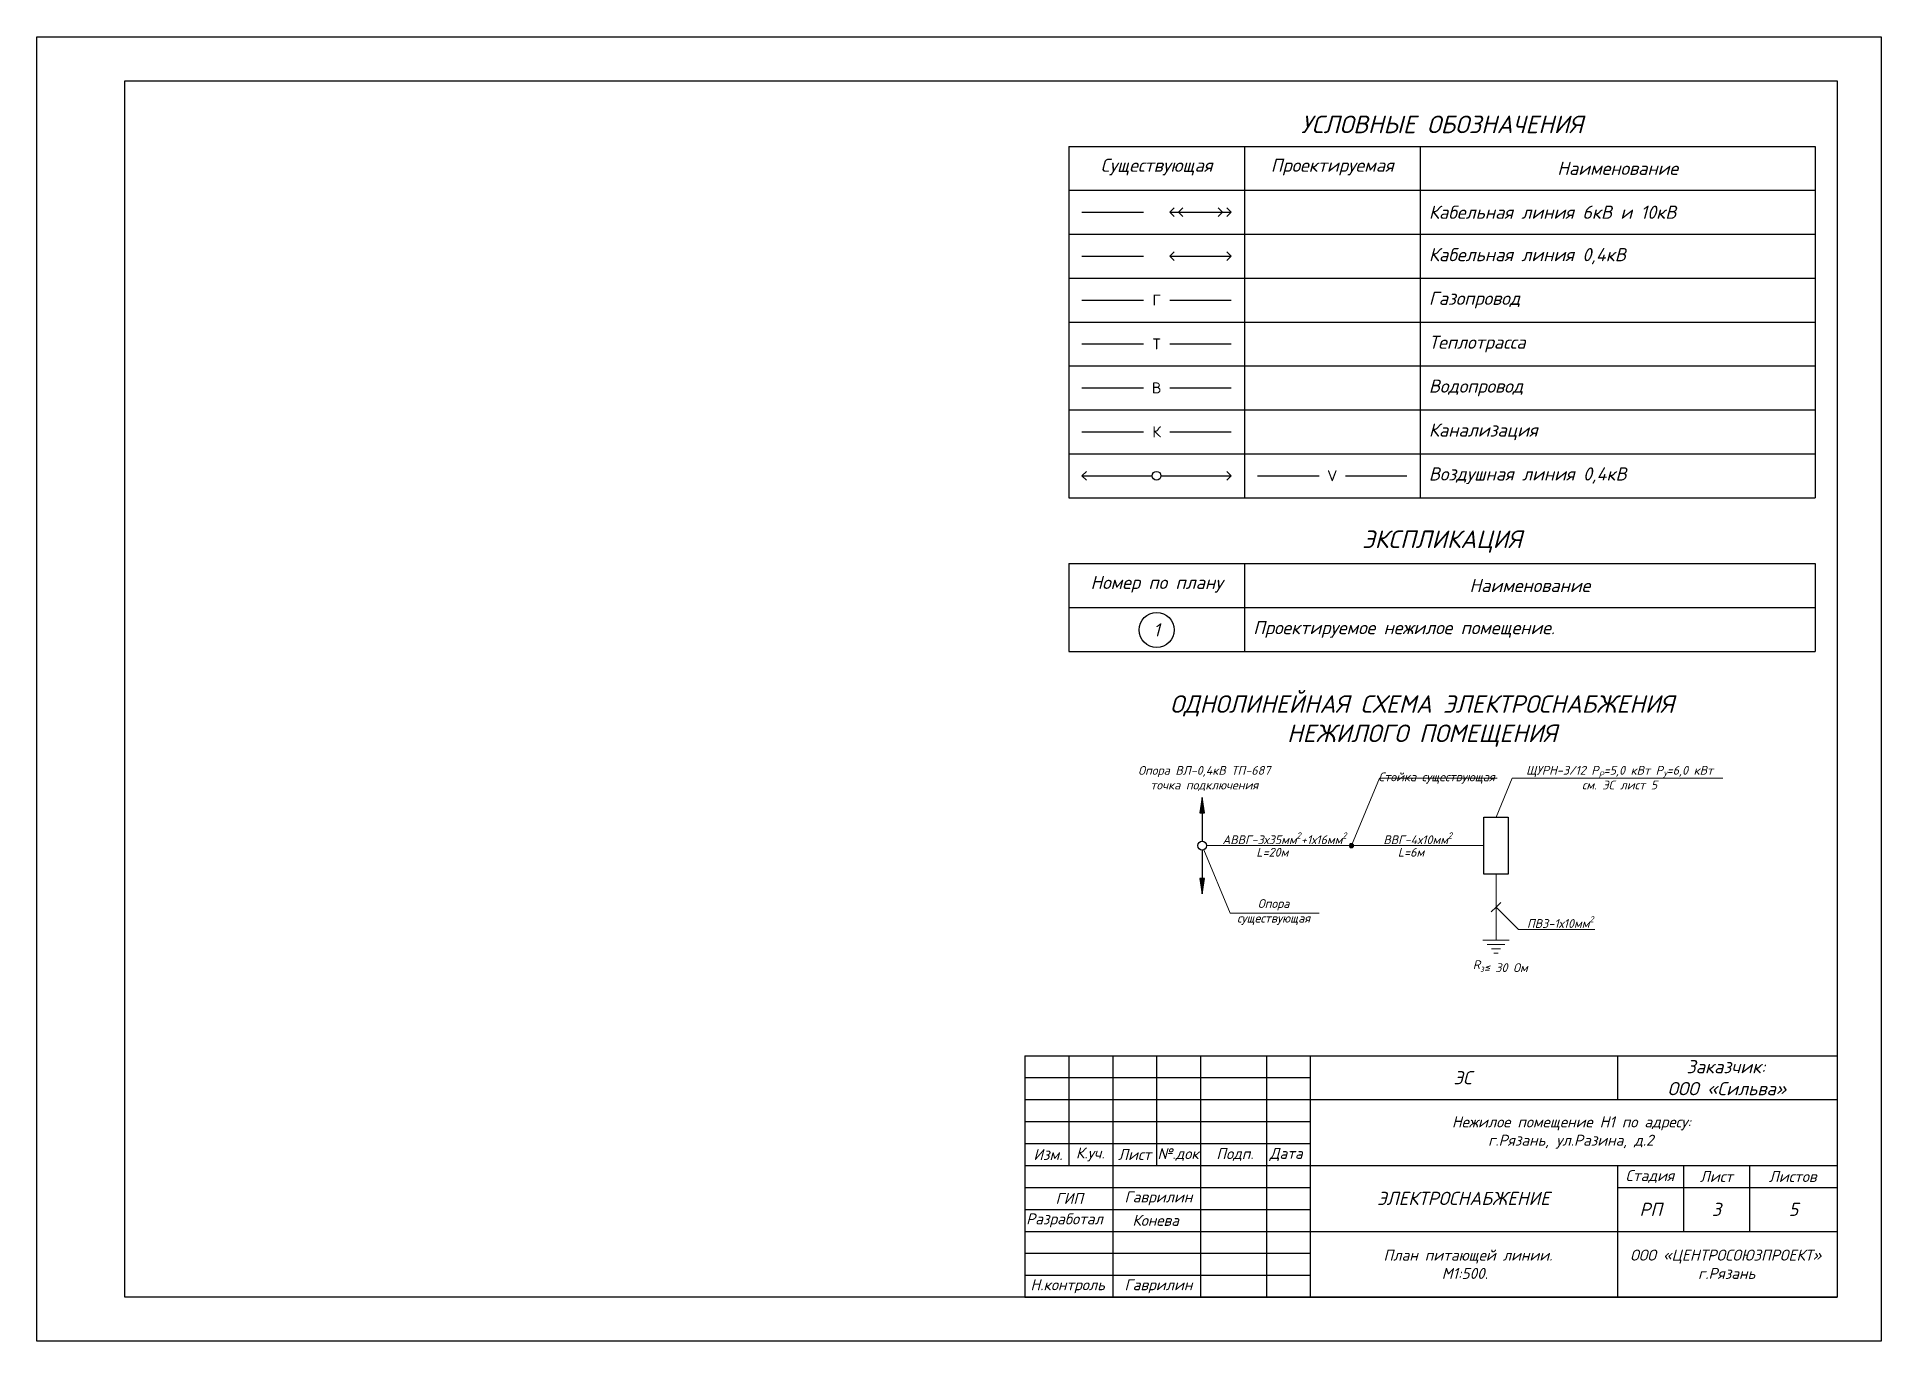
# Paper-space layout 'ПЛ' of a CAD drawing. Header units: millimetres. Extents: x -3 to 417, y -3 to 294.
import ezdxf

# ---------------------------------------------------------------- set-up
doc = ezdxf.new("R2010")
doc.units = ezdxf.units.MM
for name, color, linetype, lineweight in [('Надписи', 240, 'Continuous', 20), ('Оформление', 204, 'Continuous', 25), ('Электрика', 112, 'Continuous', 13)]:
    doc.layers.add(name, color=color, linetype=linetype, lineweight=lineweight)
doc.styles.get("Standard").update_dxf_attribs({"font": 'txt.shx'})
doc.styles.add('ГОСТ', font='isocpeui.ttf', dxfattribs={"height": 2})

# ---------------------------------------------------------------- blocks, each defined once
blk = doc.blocks.new('Рамка и штамп')
for p, q in [((0, 297), (420, 297)), ((0, 0), (0, 297)), ((420, 297), (420, 0)), ((20, 287), (410, 287)), ((20, 10), (20, 287)), ((410, 287), (410, 10)), ((225, 65), (410, 65)), ((225, 65), (225, 10)), ((235, 65), (235, 40)), ((245, 65), (245, 10)), ((255, 65), (255, 40)), ((265, 65), (265, 10)), ((280, 65), (280, 10)), ((290, 65), (290, 10)), ((360, 65), (360, 55)), ((225, 60), (290, 60)), ((225, 55), (410, 55)), ((225, 50), (290, 50)), ((225, 45), (290, 45)), ((225, 40), (410, 40)), ((360, 40), (360, 10)), ((375, 40), (375, 25)), ((390, 40), (390, 25)), ((225, 35), (290, 35)), ((280, 35), (290, 35)), ((360, 35), (410, 35)), ((390, 35), (390, 25)), ((225, 30), (290, 30)), ((280, 30), (280, 25)), ((225, 25), (410, 25)), ((225, 20), (290, 20)), ((225, 15), (290, 15)), ((410, 10), (20, 10)), ((225, 10), (410, 10)), ((230, 10), (295, 10)), ((420, 0), (0, 0))]:
    blk.add_line(p, q)
at = {"layer": 'Оформление', "attachment_point": 4}
for s, insert, char_height, width in [('\\pi1.945;{\\fISOCPEUR|b0|i1|c204|p34;Изм.}', (225, 42.5), 2.5, 9.9961), ('\\pi1.6222;{\\fISOCPEUR|b0|i1|c204|p34;К.уч.}', (235, 42.5), 2.5, 10), ('\\pi1.2108;{\\fISOCPEUR|b0|i1|c204|p34;Лист}', (245.02, 42.5), 2.5, 9.9784), ('\\pi0.19697;{\\fISOCPEUR|b0|i1|c204|p34;№.док.}', (255, 42.5), 2.5, 10), ('\\pi3.6042;{\\fISOCPEUR|b0|i1|c204|p34;Подп.}', (265, 42.5), 2.5, 15), ('\\pi0.73106;{\\fISOCPEUR|b0|i1|c204|p34;Дата}', (280, 42.5), 2.5, 10), ('\\pi1.7964;{\\fISOCPEUR|b0|i1|c204|p34;Стадия}', (360, 37.5), 2.5, 15), ('\\pi3.7216;{\\fISOCPEUR|b0|i1|c204|p34;Лист}', (375, 37.5), 2.5, 15), ('\\pi4.4242;{\\fISOCPEUR|b0|i1|c204|p34;Листов}', (390, 37.49), 2.5, 20), ('\\pi6.9848;{\\fISOCPEUR|b0|i1|c204|p34;ГИП}', (225, 32.5), 2.5, 20), ('\\pi4.9693;{\\fISOCPEUR|b0|i1|c204|p34;РП}', (360, 30), 3, 15), ('\\pi0.28977;{\\fISOCPEUR|b0|i1|c204|p34;Разработал}', (225, 27.5), 2.5, 20), ('\\pi2.8494;{\\fISOCPEUR|b0|i1|c204|p34;ООО «ЦЕНТРОСОЮЗПРОЕКТ»\\P\\pi18.316;г.Рязань}', (360, 17.5), 2.5, 50), ('\\pi1.2727;{\\fISOCPEUR|b0|i1|c204|p34;Н.контроль}', (225, 12.5), 2.5, 20), ('\\pi2.6847;{\\fISOCPEUR|b0|i1|c204|p34;Гаврилин}', (245, 12.5), 2.5, 20)]:
    blk.add_mtext(s, dxfattribs=dict(at, insert=insert, char_height=char_height, width=width))
blk = doc.blocks.new('Узел')
at = {"layer": 'Электрика'}
h = blk.add_hatch(color=256, dxfattribs=at)
edge = h.paths.add_edge_path()
edge.add_arc((0, 0), 0.5, 0, 360)
blk.add_circle((0, 0), 0.5, dxfattribs=at)

psp = doc.layouts.new('ПЛ')

# ---------------------------------------------------------------- hatches: boundary and pattern name
at = {"layer": 'Оформление'}
h = psp.add_hatch(color=256, dxfattribs=at)
h.paths.add_polyline_path([(262.22, 120.65), (261.72, 117.15), (262.22, 117.15)])
h.paths.add_polyline_path([(262.22, 120.65), (262.22, 117.15), (262.72, 117.15)])
h = psp.add_hatch(color=256, dxfattribs=at)
h.paths.add_polyline_path([(262.22, 98.65), (262.72, 102.15), (262.22, 102.15)])
h.paths.add_polyline_path([(262.22, 98.65), (262.22, 102.15), (261.72, 102.15)])

# ---------------------------------------------------------------- linework, layer by layer
at = {"layer": 'Надписи'}
for p, q in [((296.22, 109.65), (302.6, 125.04)), ((302.6, 125.04), (329.41, 125.04)), ((329.15, 116.15), (332.83, 125.04)), ((332.83, 125.04), (380.81, 125.04)), ((262.61, 108.73), (268.6, 94.26)), ((329.15, 95.65), (330.23, 96.73)), ((268.6, 94.26), (288.89, 94.26)), ((329.15, 95.65), (328.07, 94.58)), ((329.15, 95.65), (334.23, 90.58)), ((334.23, 90.58), (351.66, 90.58))]:
    psp.add_line(p, q, dxfattribs=at)
at = {"layer": 'Оформление'}
for p, q in [((231.85, 268.89), (401.85, 268.89)), ((231.85, 268.89), (231.85, 258.89)), ((271.85, 268.89), (271.85, 258.89)), ((311.85, 268.89), (311.85, 258.89)), ((401.85, 268.89), (401.85, 258.89)), ((231.85, 258.89), (401.85, 258.89)), ((231.85, 258.89), (231.85, 248.89)), ((271.85, 258.89), (271.85, 248.89)), ((311.85, 258.89), (311.85, 248.89)), ((401.85, 258.89), (401.85, 248.89)), ((234.85, 253.89), (248.85, 253.89)), ((254.85, 253.89), (255.85, 254.89)), ((254.85, 253.89), (268.85, 253.89)), ((254.85, 253.89), (255.85, 252.89)), ((256.85, 253.89), (257.85, 254.89)), ((256.85, 253.89), (257.85, 252.89)), ((266.85, 253.89), (265.85, 254.89)), ((266.85, 253.89), (265.85, 252.89)), ((268.85, 253.89), (267.85, 254.89)), ((268.85, 253.89), (267.85, 252.89)), ((231.85, 248.89), (401.85, 248.89)), ((231.85, 248.89), (231.85, 238.89)), ((271.85, 248.89), (271.85, 238.89)), ((311.85, 248.89), (311.85, 238.89)), ((401.85, 248.89), (401.85, 238.89)), ((234.85, 243.89), (248.85, 243.89)), ((254.85, 243.89), (255.85, 244.89)), ((254.85, 243.89), (255.85, 242.89)), ((254.85, 243.89), (268.85, 243.89)), ((268.85, 243.89), (267.85, 244.89)), ((268.85, 243.89), (267.85, 242.89)), ((231.85, 238.89), (401.85, 238.89)), ((231.85, 238.89), (231.85, 228.89)), ((271.85, 238.89), (271.85, 228.89)), ((311.85, 238.89), (311.85, 228.89)), ((401.85, 238.89), (401.85, 228.89)), ((234.85, 233.89), (248.85, 233.89)), ((254.85, 233.89), (268.85, 233.89)), ((231.85, 228.89), (401.85, 228.89)), ((231.85, 228.89), (231.85, 218.89)), ((271.85, 228.89), (271.85, 218.89)), ((311.85, 228.89), (311.85, 218.89)), ((401.85, 228.89), (401.85, 218.89)), ((234.85, 223.89), (248.85, 223.89)), ((254.85, 223.89), (268.85, 223.89)), ((231.85, 218.89), (401.85, 218.89)), ((231.85, 218.89), (231.85, 208.89)), ((271.85, 218.89), (271.85, 208.89)), ((311.85, 218.89), (311.85, 208.89)), ((401.85, 218.89), (401.85, 208.89)), ((234.85, 213.89), (248.85, 213.89)), ((254.85, 213.89), (268.85, 213.89)), ((231.85, 208.89), (401.85, 208.89)), ((231.85, 208.89), (231.85, 198.89)), ((271.85, 208.89), (271.85, 198.89)), ((311.85, 208.89), (311.85, 198.89)), ((401.85, 208.89), (401.85, 198.89)), ((234.85, 203.89), (248.85, 203.89)), ((254.85, 203.89), (268.85, 203.89)), ((231.85, 198.89), (401.85, 198.89)), ((231.85, 198.89), (231.85, 188.89)), ((271.85, 198.89), (271.85, 188.89)), ((311.85, 198.89), (311.85, 188.89)), ((401.85, 198.89), (401.85, 188.89)), ((234.85, 193.89), (235.85, 194.89)), ((234.85, 193.89), (250.85, 193.89)), ((234.85, 193.89), (235.85, 192.89)), ((252.85, 193.89), (268.85, 193.89)), ((268.85, 193.89), (267.85, 194.89)), ((268.85, 193.89), (267.85, 192.89)), ((274.85, 193.89), (288.85, 193.89)), ((294.85, 193.89), (308.85, 193.89)), ((231.85, 188.89), (401.85, 188.89)), ((231.85, 173.89), (401.85, 173.89)), ((231.85, 173.89), (231.85, 163.89)), ((271.85, 173.89), (271.85, 163.89)), ((401.85, 173.89), (401.85, 163.89)), ((231.85, 163.89), (401.85, 163.89)), ((231.85, 163.89), (231.85, 153.89)), ((271.85, 163.89), (271.85, 153.89)), ((401.85, 163.89), (401.85, 153.89)), ((231.85, 153.89), (401.85, 153.89)), ((262.22, 120.65), (261.72, 117.15)), ((262.22, 120.65), (261.72, 117.15)), ((262.72, 117.15), (262.22, 120.65)), ((262.72, 117.15), (262.22, 120.65)), ((262.22, 120.65), (262.22, 110.65)), ((261.72, 117.15), (262.72, 117.15)), ((261.72, 117.15), (262.72, 117.15)), ((262.22, 108.65), (262.22, 98.65)), ((262.72, 102.15), (261.72, 102.15)), ((261.72, 102.15), (262.22, 98.65)), ((262.72, 102.15), (261.72, 102.15)), ((261.72, 102.15), (262.22, 98.65)), ((262.22, 98.65), (262.72, 102.15)), ((262.22, 98.65), (262.72, 102.15))]:
    psp.add_line(p, q, dxfattribs=at)
psp.add_lwpolyline([(326.4, 116.15), (331.9, 116.15), (331.9, 103.15), (326.4, 103.15)], close=True, dxfattribs=at)
for centre, radius in [((251.85, 193.89), 1), ((251.85, 158.78), 4), ((262.22, 109.65), 1)]:
    psp.add_circle(centre, radius, dxfattribs=at)
at = {"layer": 'Электрика'}
for p, q in [((263.22, 109.65), (296.22, 109.65)), ((296.22, 109.65), (326.4, 109.65)), ((329.15, 103.15), (329.15, 88.15)), ((326.15, 88.15), (332.15, 88.15)), ((329.15, 87.15), (327.15, 87.15)), ((327.15, 87.15), (331.15, 87.15)), ((329.15, 86.15), (328.15, 86.15)), ((328.15, 86.15), (330.15, 86.15)), ((329.65, 85.15), (328.65, 85.15))]:
    psp.add_line(p, q, dxfattribs=at)

# ---------------------------------------------------------------- block references
at = {"layer": 'Надписи'}
psp.add_blockref('Узел', (296.22, 109.65), dxfattribs=at)
at = {"layer": 'Оформление'}
psp.add_blockref('Рамка и штамп', (-3.15, -3.18), dxfattribs=at)

# ---------------------------------------------------------------- texts
at = {"layer": 'Надписи', "char_height": 2, "attachment_point": 5, "style": 'ГОСТ'}
for s, insert, width in [('\\A1;Опора ВЛ-0,4кВ ТП-687 точка подключения', (262.71, 124.96), 34.4815), ('Стойка существующая', (315.62, 125.04), 28.8359), ('\\A1;ЩУРН-3/12 P{\\H0.7x;\\S^ Р;}=5,0 кВт P{\\H0.7x;\\S^ У;\\H1.4286x;=6,0 кВт}\\Pсм. ЭС лист 5', (357.29, 125.14), 54.4984), ('\\A1;АВВГ-3х35мм{\\H0.7x;\\S2^ ;}+1х16мм{\\H0.7x;\\S2^ ;}', (280.97, 111.33), 25), ('\\A1;ВВГ-4х10мм{\\H0.7x;\\S2^ ;}', (311.33, 111.33), 25), ('L=20м', (278.21, 108.15), 25), ('L=6м', (309.79, 108.15), 25), ('Опора\\Pсуществующая', (278.5, 94.53), 28.8359), ('\\A1;ПВ3-1х10мм{\\H0.7x;\\S2^ ;}', (343.79, 92.26), 25)]:
    psp.add_mtext(s, dxfattribs=dict(at, insert=insert, width=width))
at = {"layer": 'Надписи', "insert": (323.87, 83.55), "char_height": 2, "width": 13.5289, "attachment_point": 1}
psp.add_mtext('\\A1;{\\fISOCPEUR|b0|i1|c204|p34;R\\H0.7x;\\S^ з;\\A0;\\H1.4286x;≤ 30 Ом}', dxfattribs=at)
at = {"layer": 'Оформление'}
for s, insert, char_height, width, attachment_point in [('{\\fISOCPEUR|b0|i1|c204|p34;УСЛОВНЫЕ ОБОЗНАЧЕНИЯ}', (316.85, 273.89), 4, 77.1667, 5), ('{\\fISOCPEUR|b0|i1|c204|p34;Существующая}', (251.85, 264.19), 3, 40, 5), ('{\\fISOCPEUR|b0|i1|c204|p34;Проектируемая}', (291.85, 264.19), 3, 40, 5), ('{\\fISOCPEUR|b0|i1|c204|p34;Наименование}', (356.85, 263.89), 3, 90, 5), ('\\pl2;{\\fISOCPEUR|b0|i1|c204|p34;Кабельная линия 6кВ и 10кВ}', (311.85, 253.89), 3, 90, 4), ('\\pl2;{\\fISOCPEUR|b0|i1|c204|p34;Кабельная линия 0,4кВ}', (311.85, 243.89), 3, 90, 4), ('\\pl2;{\\fISOCPEUR|b0|i1|c204|p34;Газопровод}', (311.85, 233.89), 3, 90, 4), ('{\\Ftxt.shx|c204;Г}', (251.85, 233.89), 2.5, 8.5, 5), ('{\\Ftxt.shx|c204;Т}', (251.85, 223.89), 2.5, 8.5, 5), ('\\pl2;{\\fISOCPEUR|b0|i1|c204|p34;Теплотрасса}', (311.85, 223.89), 3, 90, 4), ('{\\Ftxt.shx|c204;В}', (251.85, 213.89), 2.5, 8.5, 5), ('\\pl2;{\\fISOCPEUR|b0|i1|c204|p34;Водопровод}', (311.85, 213.89), 3, 90, 4), ('{\\Ftxt.shx|c204;К}', (251.85, 203.89), 2.5, 8.5, 5), ('\\pl2;{\\fISOCPEUR|b0|i1|c204|p34;Канализация}', (311.85, 203.89), 3, 90, 4), ('V', (291.85, 193.89), 2.5, 8.5, 5), ('\\pl2;{\\fISOCPEUR|b0|i1|c204|p34;Воздушная линия 0,4кВ}', (311.85, 193.89), 3, 90, 4), ('{\\fISOCPEUR|b0|i1|c204|p34;ЭКСПЛИКАЦИЯ}', (316.85, 178.89), 4, 77.1667, 5), ('{\\fISOCPEUR|b0|i1|c204|p34;Номер по плану}', (251.85, 169.19), 3, 40, 5), ('{\\fISOCPEUR|b0|i1|c204|p34;Наименование}', (336.85, 168.89), 3, 130, 5), ('{\\fISOCPEUR|b0|i1|c204|p34;1}', (251.85, 158.78), 3, 40, 5), ('\\pl2;{\\fISOCPEUR|b0|i1|c204|p34;Проектируемое нежилое помещение.}', (271.85, 158.89), 3, 130, 4), ('{\\fISOCPEUR|b0|i1|c204|p34;ОДНОЛИНЕЙНАЯ СХЕМА ЭЛЕКТРОСНАБЖЕНИЯ \\PНЕЖИЛОГО ПОМЕЩЕНИЯ}', (312.3, 138.02), 4, 148.0207, 5), ('\\pi15.663;{\\fISOCPEUR|b0|i1|c204|p34;Заказчик:\\fISOCPEUR|b0|i1|c0|p34;\\P\\pi11.377;\\fISOCPEUR|b0|i1|c204|p34;ООО \\fISOCPEUR|b0|i1|c0|p34;«\\fISOCPEUR|b0|i1|c204|p34;Сильва\\fISOCPEUR|b0|i1|c0|p34;»}', (356.85, 56.82), 3, 50, 4), ('\\pi32.627;{\\fISOCPEUR|b0|i1|c204|p34;ЭС}', (286.85, 56.82), 3, 70, 4), ('\\pi32.266;{\\fISOCPEUR|b0|i1|c204|p34;Нежилое помещение Н1 по адресу:\\P\\pi40.511;г.Рязань, ул.Разина, д.2}', (286.85, 44.32), 2.5, 120, 4), ('\\pi2.6847;{\\fISOCPEUR|b0|i1|c204|p34;Гаврилин}', (241.85, 29.32), 2.5, 20, 4), ('\\pi15.235;{\\fISOCPEUR|b0|i1|c204|p34;ЭЛЕКТРОСНАБЖЕНИЕ}', (286.85, 29.32), 3, 70, 4), ('\\pi4.4867;{\\fISOCPEUR|b0|i1|c204|p34;Конева}', (241.85, 24.32), 2.5, 20, 4), ('\\pi6.4364;{\\fISOCPEUR|b0|i1|c204|p34;3}', (371.85, 26.82), 3, 15, 4), ('\\pi8.9455;{\\fISOCPEUR|b0|i1|c0|p34;5}', (386.85, 26.82), 3, 20, 4), ('\\pi16.671;{\\fISOCPEUR|b0|i1|c204|p34;План питающей линии.\\P\\pi29.939;М1:500.}', (286.85, 14.32), 2.5, 70, 4)]:
    psp.add_mtext(s, dxfattribs=dict(at, insert=insert, char_height=char_height, width=width, attachment_point=attachment_point))

doc.saveas('drawing.dxf')
